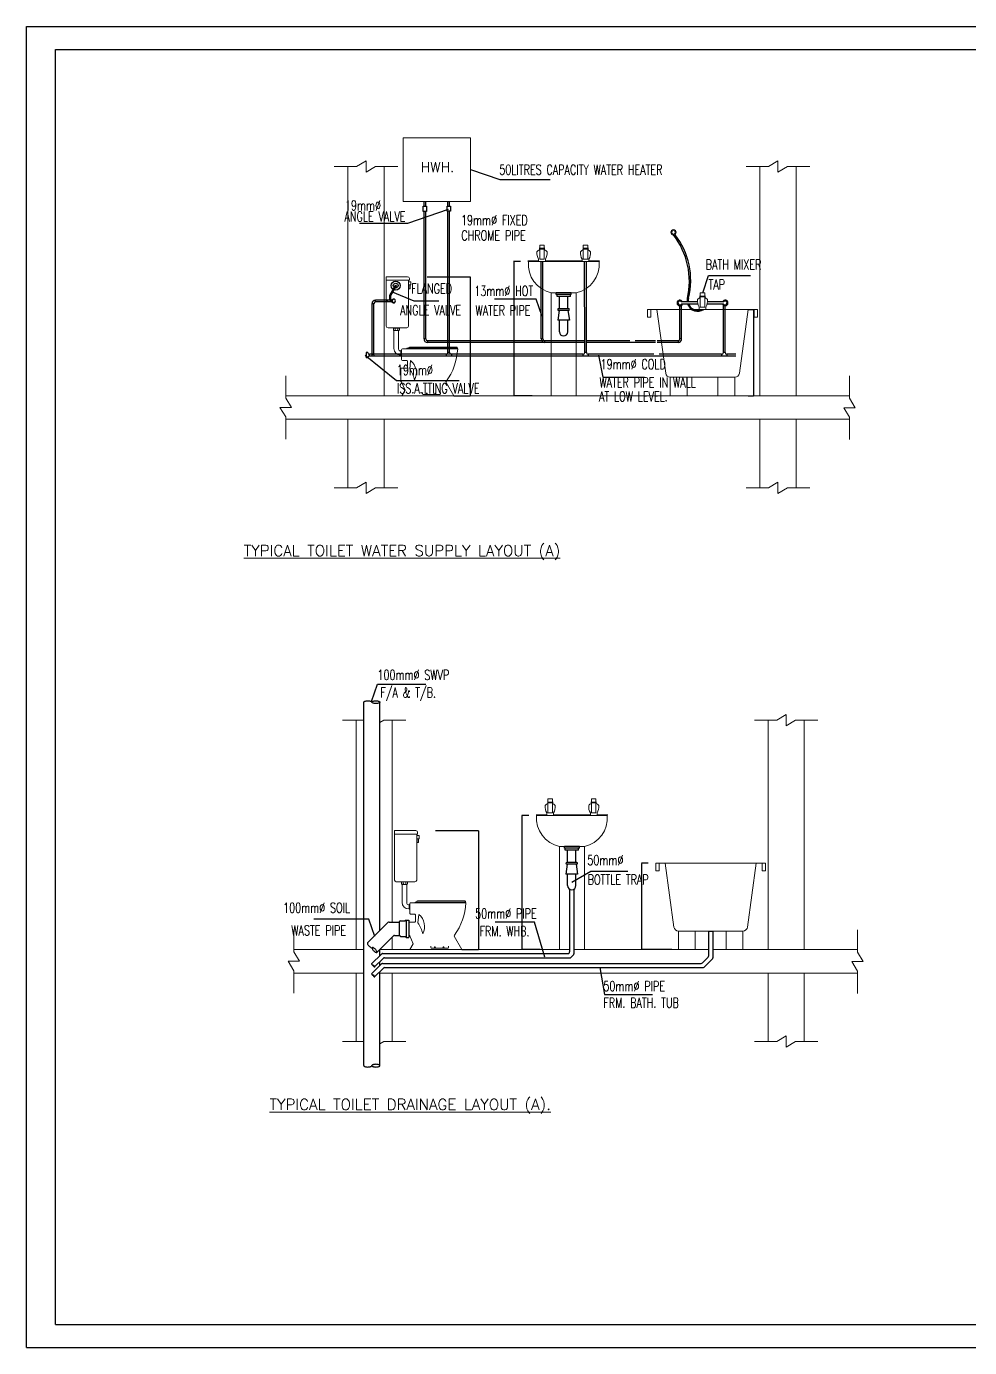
# Model space of a CAD drawing. Header units: inches. Extents: x 23 to 2032867, y 13 to 664695.
# Drawn here: x 964082 to 992952, y 480348 to 520765 of the extents above; entities that cross this region are included whole.
import ezdxf

# ---------------------------------------------------------------- set-up
doc = ezdxf.new("R2010")
doc.units = ezdxf.units.IN
doc.header["$MEASUREMENT"] = 0
for name, color, linetype, lineweight in [('0TEXT', 9, 'Continuous', 30), ('8', 9, 'Continuous', 18), ('BORDER', 9, 'Continuous', 5), ('DUCT DETAIL', 2, 'Continuous', 15)]:
    doc.layers.add(name, color=color, linetype=linetype, lineweight=lineweight)
doc.layers.add('LIAB', color=8, linetype='Continuous')
doc.layers.add('PLOTYR', color=15, linetype='Continuous')
doc.styles.add('RomanS', font='romans.shx')
doc.styles.get("Standard").update_dxf_attribs({"font": 'arial.ttf'})
doc.dimstyles.new('ISO-25', dxfattribs={"dimtxt": 2.5, "dimasz": 2.5, "dimexe": 1.25, "dimexo": 0.625, "dimtad": 1, "dimtxsty": 'Standard', "dimcen": 2.5, "dimadec": 0, "dimazin": 0, "dimtfac": 1, "dimtmove": 0, "dimatfit": 3, "dimfxl": 1, "dimarcsym": 0})

# ---------------------------------------------------------------- blocks, each defined once
blk = doc.blocks.new('*D216')
at = {"color": 0, "lineweight": -2, "transparency": 16777216}
for p, q in [((986172, 512107), (986336, 512107)), ((986335, 512105), (986335, 509470)), ((986172, 509467), (986336, 509467))]:
    blk.add_line(p, q, dxfattribs=at)
at = {"color": 0, "transparency": 16777216}
for points in [[(986335, 512105), (986335, 512105), (986335, 512107)], [(986335, 509470), (986335, 509470), (986335, 509467)]]:
    blk.add_solid(points, dxfattribs=at)
at = {"layer": 'Defpoints', "color": 0, "transparency": 16777216}
for p in [(986172, 512107), (986172, 509467), (986335, 509467)]:
    blk.add_point(p, dxfattribs=at)
at = {"color": 0, "transparency": 16777216, "insert": (986333, 510787), "char_height": 2.5, "attachment_point": 5, "rotation": 90}
blk.add_mtext('2640', dxfattribs=at)
blk = doc.blocks.new('*D217')
at = {"color": 0, "lineweight": -2, "transparency": 16777216}
for p, q in [((979209, 513571), (978996, 513571)), ((978997, 513569), (978997, 509470)), ((979559, 509467), (978996, 509467))]:
    blk.add_line(p, q, dxfattribs=at)
at = {"color": 0, "transparency": 16777216}
for points in [[(978997, 513569), (978998, 513569), (978997, 513571)], [(978997, 509470), (978998, 509470), (978997, 509467)]]:
    blk.add_solid(points, dxfattribs=at)
at = {"layer": 'Defpoints', "color": 0, "transparency": 16777216}
for p in [(979209, 513571), (978997, 509467), (979560, 509467)]:
    blk.add_point(p, dxfattribs=at)
at = {"color": 0, "transparency": 16777216, "insert": (978995, 511519), "char_height": 2.5, "attachment_point": 5, "rotation": 90}
blk.add_mtext('4104', dxfattribs=at)
blk = doc.blocks.new('*D218')
at = {"color": 0, "lineweight": -2, "transparency": 16777216}
for p, q in [((976350, 513106), (977666, 513106)), ((977665, 513103), (977665, 509470)), ((977163, 509467), (977666, 509467))]:
    blk.add_line(p, q, dxfattribs=at)
at = {"color": 0, "transparency": 16777216}
for points in [[(977664, 513103), (977665, 513103), (977665, 513106)], [(977664, 509470), (977665, 509470), (977665, 509467)]]:
    blk.add_solid(points, dxfattribs=at)
at = {"layer": 'Defpoints', "color": 0, "transparency": 16777216}
for p in [(976349, 513106), (977162, 509467), (977665, 509467)]:
    blk.add_point(p, dxfattribs=at)
at = {"color": 0, "transparency": 16777216, "insert": (977663, 511286), "char_height": 2.5, "attachment_point": 5, "rotation": 90}
blk.add_mtext('3638,4', dxfattribs=at)
blk = doc.blocks.new('*D219')
at = {"color": 0, "lineweight": -2, "transparency": 16777216}
for p, q in [((983115, 495165), (982910, 495165)), ((982911, 495162), (982911, 492527)), ((983838, 492525), (982910, 492525))]:
    blk.add_line(p, q, dxfattribs=at)
at = {"color": 0, "transparency": 16777216}
for points in [[(982911, 495162), (982911, 495162), (982911, 495165)], [(982911, 492527), (982911, 492527), (982911, 492525)]]:
    blk.add_solid(points, dxfattribs=at)
at = {"layer": 'Defpoints', "color": 0, "transparency": 16777216}
for p in [(983116, 495165), (982911, 492525), (983839, 492525)]:
    blk.add_point(p, dxfattribs=at)
at = {"color": 0, "transparency": 16777216, "insert": (982909, 493845), "char_height": 2.5, "attachment_point": 5, "rotation": 90}
blk.add_mtext('2640', dxfattribs=at)
blk = doc.blocks.new('*D220')
at = {"color": 0, "lineweight": -2, "transparency": 16777216}
for p, q in [((979459, 496629), (979247, 496629)), ((979248, 496626), (979248, 492527)), ((979810, 492525), (979247, 492525))]:
    blk.add_line(p, q, dxfattribs=at)
at = {"color": 0, "transparency": 16777216}
for points in [[(979248, 496626), (979249, 496626), (979248, 496629)], [(979248, 492527), (979249, 492527), (979248, 492525)]]:
    blk.add_solid(points, dxfattribs=at)
at = {"layer": 'Defpoints', "color": 0, "transparency": 16777216}
for p in [(979460, 496629), (979248, 492525), (979810, 492525)]:
    blk.add_point(p, dxfattribs=at)
at = {"color": 0, "transparency": 16777216, "insert": (979246, 494577), "char_height": 2.5, "attachment_point": 5, "rotation": 90}
blk.add_mtext('4104', dxfattribs=at)
blk = doc.blocks.new('*D221')
at = {"color": 0, "lineweight": -2, "transparency": 16777216}
for p, q in [((976601, 496163), (977917, 496163)), ((977916, 496161), (977916, 492527)), ((977414, 492525), (977917, 492525))]:
    blk.add_line(p, q, dxfattribs=at)
at = {"color": 0, "transparency": 16777216}
for points in [[(977915, 496161), (977916, 496161), (977916, 496163)], [(977915, 492527), (977916, 492527), (977916, 492525)]]:
    blk.add_solid(points, dxfattribs=at)
at = {"layer": 'Defpoints', "color": 0, "transparency": 16777216}
for p in [(976600, 496163), (977413, 492525), (977916, 492525)]:
    blk.add_point(p, dxfattribs=at)
at = {"color": 0, "transparency": 16777216, "insert": (977914, 494344), "char_height": 2.5, "attachment_point": 5, "rotation": 90}
blk.add_mtext('3638,4', dxfattribs=at)

msp = doc.modelspace()

# ---------------------------------------------------------------- linework, layer by layer
at = {"layer": '0TEXT', "color": 6, "linetype": 'Continuous'}
for p, q in [((976251.832, 515269.737), (976251.832, 515411.214)), ((976305.712, 515269.737), (976305.79, 515411.214)), ((976981.267, 515270.127), (976981.188, 515411.214)), ((977035.147, 515270.127), (977035.147, 515411.214)), ((976251.832, 511203.555), (976251.832, 515108.038)), ((976303.453, 511203.555), (976305.622, 515108.038)), ((976983.756, 510789.229), (976981.356, 515108.428)), ((977035.147, 510789.229), (977035.147, 515108.428)), ((979838.044, 511203.663), (979836.729, 513571.196)), ((979890.688, 511203.663), (979890.688, 513571.196)), ((981170.71, 510789.229), (981169.165, 513571.196)), ((981223.123, 510789.229), (981223.123, 513571.196)), ((975204.416, 512548.048), (975376.777, 512846.586)), ((975204.416, 512422.564), (975204.416, 512548.048)), ((975241.595, 512536.844), (975409.513, 512827.686)), ((975241.595, 512422.564), (975241.595, 512536.844)), ((980301.118, 512564.628), (980301.118, 512616.359)), ((980758.693, 512616.359), (980301.118, 512616.359)), ((980758.693, 512564.628), (980301.118, 512564.628)), ((980323.102, 512505.703), (980323.102, 512564.628)), ((980733.502, 512505.703), (980323.102, 512505.703)), ((980395.382, 512130.137), (980395.382, 512505.703)), ((980651.78, 512130.137), (980651.78, 512505.703)), ((980733.502, 512505.703), (980733.502, 512564.628)), ((980758.693, 512564.628), (980758.693, 512616.359)), ((974662.651, 510707.845), (974661.775, 512284.912)), ((974661.775, 512284.912), (974715.775, 512284.912)), ((974715.775, 511149.555), (974715.775, 512284.912)), ((974769.775, 512338.912), (974769.775, 512392.912)), ((975209.063, 512392.912), (974769.775, 512392.912)), ((975176.364, 512338.912), (974769.775, 512338.912)), ((975133.325, 512338.912), (975133.492, 512393.041)), ((975269.479, 512338.912), (975176.364, 512338.912)), ((975241.595, 512422.564), (975204.416, 512422.564)), ((975204.416, 512413.27), (975204.416, 512422.564)), ((975241.595, 512413.27), (975204.416, 512413.27)), ((975209.063, 512392.912), (975209.063, 512413.27)), ((975236.947, 512392.912), (975236.947, 512413.27)), ((975269.479, 512392.912), (975236.947, 512392.912)), ((975241.595, 512413.27), (975241.595, 512422.564)), ((975269.479, 512328.719), (975269.479, 512403.077)), ((980677.419, 512130.137), (980369.742, 512130.137)), ((984083.883, 511203.555), (984083.314, 512216.463)), ((984622.551, 512336.979), (984130.424, 512336.979)), ((984634.32, 512273.201), (984133.73, 512273.201)), ((984137.334, 511203.555), (984137.334, 512235.573)), ((985419.374, 512273.201), (984918.784, 512273.201)), ((985422.68, 512336.979), (984930.554, 512336.979)), ((985416.543, 510789.229), (985415.74, 512235.597)), ((985469.77, 510781.307), (985469.77, 512216.463)), ((980387.981, 512078.858), (980344.103, 511774.847)), ((980703.059, 511774.847), (980344.103, 511774.847)), ((980677.419, 512078.858), (980369.742, 512078.858)), ((980395.382, 511422.982), (980395.382, 511774.847)), ((980651.78, 511422.982), (980651.78, 511774.847)), ((980659.181, 512078.858), (980703.059, 511774.847)), ((974715.775, 510735.229), (974715.775, 511149.555)), ((976304.475, 511203.555), (976251.832, 511203.555)), ((981170.51, 511149.555), (976358.475, 511149.555)), ((976358.475, 511149.555), (976358.475, 511095.555)), ((981170.54, 511095.555), (976358.475, 511095.555)), ((979890.688, 511203.663), (979838.044, 511203.663)), ((979944.688, 511149.663), (979944.688, 511095.555)), ((982552.785, 511149.555), (981223.123, 511149.555)), ((983338.538, 511095.555), (981223.123, 511095.555)), ((983338.508, 511149.555), (982713.428, 511149.555)), ((984030.691, 511149.555), (983390.1, 511149.555)), ((984030.691, 511095.555), (983390.1, 511095.555)), ((984030.691, 511149.555), (984030.691, 511095.555)), ((984137.334, 511203.555), (984084.691, 511203.555)), ((974531.703, 510789.229), (974477.703, 510789.229)), ((974477.703, 510789.229), (974477.703, 510628.586)), ((974531.703, 510628.586), (974477.703, 510628.586)), ((985798.762, 510681.229), (974573.676, 510681.229)), ((981116.48, 510735.229), (974585.703, 510735.229)), ((974585.703, 510682.586), (974585.703, 510735.229)), ((976929.756, 510735.229), (976929.756, 510681.229)), ((977036.399, 510789.229), (976983.756, 510789.229)), ((977090.399, 510735.229), (977090.399, 510681.229)), ((981116.48, 510735.229), (981116.48, 510681.229)), ((981223.123, 510789.229), (981170.48, 510789.229)), ((983284.708, 510735.229), (981277.123, 510735.229)), ((981277.123, 510735.229), (981277.123, 510681.229)), ((985362.542, 510735.229), (983445.352, 510735.229)), ((985362.542, 510735.229), (985362.542, 510681.229)), ((985469.186, 510789.229), (985416.542, 510789.229)), ((985798.762, 510735.229), (985523.186, 510735.229)), ((985523.186, 510735.229), (985523.186, 510681.229)), ((974408.804, 488972.368), (974408.804, 500091.482)), ((974897.419, 493102.955), (974897.419, 500081.018)), ((980552.01, 495622.096), (980552.01, 495673.827)), ((981009.585, 495673.827), (980552.01, 495673.827)), ((981009.585, 495622.096), (980552.01, 495622.096)), ((980573.993, 495563.171), (980573.993, 495622.096)), ((980984.393, 495563.171), (980573.993, 495563.171)), ((980646.274, 495187.605), (980646.274, 495563.171)), ((980902.671, 495187.605), (980902.671, 495563.171)), ((980984.393, 495563.171), (980984.393, 495622.096)), ((981009.585, 495622.096), (981009.585, 495673.827)), ((980638.873, 495136.326), (980594.994, 494832.315)), ((980928.311, 495187.605), (980620.634, 495187.605)), ((980928.311, 495136.326), (980620.634, 495136.326)), ((980910.072, 495136.326), (980953.951, 494832.315)), ((980953.951, 494832.315), (980594.994, 494832.315)), ((980646.274, 494480.45), (980646.274, 494832.315)), ((980902.671, 494480.45), (980902.671, 494832.315)), ((980708.793, 494370.354), (980708.793, 492449.51)), ((980840.152, 494370.354), (980840.152, 492395.099)), ((974522.46, 492727.987), (975147.417, 493352.96)), ((975181.358, 493367.02), (975496.04, 493367.024)), ((975528.047, 493400.622), (975496.04, 493368.615)), ((975496.04, 493368.615), (975496.04, 492951.987)), ((975528.047, 493400.622), (975680.333, 493400.607)), ((975706.078, 493426.353), (975680.333, 493400.607)), ((975706.078, 493426.359), (975706.036, 492894.244)), ((975706.078, 493426.359), (975789.401, 493426.353)), ((975789.401, 493426.353), (975789.359, 492894.238)), ((974799.703, 492425.987), (975317.079, 492943.376)), ((975351.02, 492957.435), (975496.04, 492957.437)), ((975528.005, 492919.968), (975495.998, 492951.975)), ((975528.047, 492919.98), (975496.04, 492951.987)), ((975528.005, 492919.968), (975680.291, 492919.983)), ((975706.036, 492894.238), (975680.291, 492919.983)), ((975706.036, 492894.232), (975789.359, 492894.238)), ((984961.764, 493088.602), (984961.764, 492325.625)), ((984961.764, 493088.602), (985093.124, 493088.602)), ((985093.124, 493088.602), (985093.124, 492271.214)), ((974952.244, 492388.256), (974649.375, 492085.387)), ((974897.419, 492333.43), (974897.419, 492523.705)), ((974986.185, 492402.314), (980681.479, 492402.314)), ((980694.734, 492415.569), (980681.479, 492402.314)), ((980826.094, 492361.158), (980750.547, 492285.611)), ((984947.705, 492291.684), (984772.201, 492116.18)), ((974952.244, 492088.062), (974649.375, 491785.194)), ((975007.252, 492257.493), (974740.486, 491990.726)), ((975007.252, 491957.3), (974740.486, 491690.533)), ((974897.419, 492033.237), (974897.419, 492147.659)), ((974986.185, 492102.121), (984738.26, 492102.121)), ((975041.193, 492271.552), (980716.605, 492271.552)), ((975041.193, 491971.359), (984793.268, 491971.359)), ((985079.065, 492237.273), (984827.209, 491985.417)), ((974897.419, 488961.904), (974897.419, 491847.466))]:
    msp.add_line(p, q, dxfattribs=at)
for points in [[(976226.623, 515269.722), (976330.921, 515269.722), (976330.921, 515108.023), (976226.623, 515108.023)], [(976956.058, 515270.127), (977060.356, 515270.127), (977060.356, 515108.428), (976956.058, 515108.428)]]:
    msp.add_lwpolyline(points, close=True, dxfattribs=at)
for points in [[(974408.804, 500091.482, -0.227079945), (974414.855, 500104.118, -0.089203647), (974444.862, 500120.499, -0.046169475), (974481.483, 500129.053, -0.034314386), (974531.914, 500132.518, -0.034314386), (974582.346, 500129.053, -0.046169475), (974618.967, 500120.499, -0.089203647), (974648.974, 500104.118, -0.227079945), (974655.025, 500091.482)], [(974522.46, 492727.987, 0.227079945), (974518.51, 492716.973, 0.089203647), (974526.407, 492689.536, 0.046169475), (974542.834, 492662.769, 0.034314386), (974570.393, 492630.791, 0.034314386), (974602.068, 492602.882, 0.046169475), (974628.653, 492586.162, 0.089203647), (974656.002, 492577.966, 0.227079945), (974667.058, 492581.794)], [(974649.375, 492085.387, -0.137903553), (974649.624, 492080.421, 0.089203647), (974652.113, 492071.771, 0.046169475), (974657.292, 492063.332, 0.034314386), (974665.981, 492053.25, 0.034314386), (974675.968, 492044.451, 0.046169475), (974684.35, 492039.179, 0.089203647), (974692.972, 492036.595, 0.227079945), (974696.458, 492037.802)], [(974649.375, 491785.194, -0.137903553), (974649.624, 491780.228, 0.089203647), (974652.113, 491771.578, 0.046169475), (974657.292, 491763.139, 0.034314386), (974665.981, 491753.056, 0.034314386), (974675.968, 491744.257, 0.046169475), (974684.35, 491738.986, 0.089203647), (974692.972, 491736.402, 0.227079945), (974696.458, 491737.609)], [(974408.804, 488972.368, 0.227079945), (974414.855, 488959.732, 0.089203647), (974444.862, 488943.351, 0.046169475), (974481.483, 488934.797, 0.034314386), (974531.914, 488931.331, 0.034314386), (974582.346, 488934.797, 0.046169475), (974618.967, 488943.351, 0.089203647), (974648.974, 488959.732, 0.227079945), (974655.025, 488972.368)]]:
    msp.add_lwpolyline(points, format="xyb", dxfattribs=at)
for points in [[(974901.245, 500091.482, -0.227079945), (974895.194, 500078.845, -0.089203647), (974865.187, 500062.464, -0.046169475), (974828.566, 500053.91, -0.034314386), (974778.135, 500050.445, -0.034314386), (974727.703, 500053.91, -0.046169475), (974691.083, 500062.464, -0.089203647), (974661.076, 500078.845, -0.227079945), (974655.025, 500091.482, -0.227079945), (974661.076, 500104.118, -0.089203647), (974691.083, 500120.499, -0.046169475), (974727.703, 500129.053, -0.034314386), (974778.135, 500132.518, -0.034314386), (974828.566, 500129.053, -0.046169475), (974865.187, 500120.499, -0.089203647), (974895.194, 500104.118, -0.227079945)], [(974811.657, 492435.601, 0.227079945), (974815.606, 492446.615, 0.089203647), (974807.71, 492474.051, 0.046169475), (974791.283, 492500.819, 0.034314386), (974763.723, 492532.797, 0.034314386), (974732.049, 492560.706, 0.046169475), (974705.463, 492577.426, 0.089203647), (974678.115, 492585.622, 0.227079945), (974667.058, 492581.794, 0.227079945), (974663.109, 492570.78, 0.089203647), (974671.005, 492543.343, 0.046169475), (974687.432, 492516.576, 0.034314386), (974714.992, 492484.598, 0.034314386), (974746.667, 492456.689, 0.046169475), (974773.252, 492439.969, 0.089203647), (974800.6, 492431.773, 0.227079945)], [(974742.047, 491991.71, 0.227079945), (974743.292, 491995.182, 0.089203647), (974740.803, 492003.833, 0.046169475), (974735.624, 492012.272, 0.034314386), (974726.935, 492022.354, 0.034314386), (974716.948, 492031.153, 0.046169475), (974708.566, 492036.425, 0.089203647), (974699.944, 492039.009, 0.227079945), (974696.458, 492037.802, 0.227079945), (974695.213, 492034.329, 0.089203647), (974697.702, 492025.679, 0.046169475), (974702.882, 492017.24, 0.034314386), (974711.571, 492007.158, 0.034314386), (974721.557, 491998.359, 0.046169475), (974729.939, 491993.087, 0.089203647), (974738.561, 491990.503, 0.227079945)], [(974742.047, 491691.517, 0.227079945), (974743.292, 491694.989, 0.089203647), (974740.803, 491703.64, 0.046169475), (974735.624, 491712.079, 0.034314386), (974726.935, 491722.161, 0.034314386), (974716.948, 491730.96, 0.046169475), (974708.566, 491736.231, 0.089203647), (974699.944, 491738.816, 0.227079945), (974696.458, 491737.609, 0.227079945), (974695.213, 491734.136, 0.089203647), (974697.702, 491725.486, 0.046169475), (974702.882, 491717.047, 0.034314386), (974711.571, 491706.965, 0.034314386), (974721.557, 491698.165, 0.046169475), (974729.939, 491692.894, 0.089203647), (974738.561, 491690.31, 0.227079945)], [(974901.245, 488972.368, 0.227079945), (974895.194, 488985.005, 0.089203647), (974865.187, 489001.385, 0.046169475), (974828.566, 489009.94, 0.034314386), (974778.135, 489013.405, 0.034314386), (974727.703, 489009.94, 0.046169475), (974691.083, 489001.385, 0.089203647), (974661.076, 488985.005, 0.227079945), (974655.025, 488972.368, 0.227079945), (974661.076, 488959.732, 0.089203647), (974691.083, 488943.351, 0.046169475), (974727.703, 488934.797, 0.034314386), (974778.135, 488931.331, 0.034314386), (974828.566, 488934.797, 0.046169475), (974865.187, 488943.351, 0.089203647), (974895.194, 488959.732, 0.227079945)]]:
    msp.add_lwpolyline(points, format="xyb", close=True, dxfattribs=at)
for centre, radius in [((975386.451, 512836.833), 139.102), ((975386.451, 512836.833), 73.465), ((975387.719, 512828.87), 18.9), ((974689.648, 510708.231), 27)]:
    msp.add_circle(centre, radius, dxfattribs=at)
for centre, radius, start, end in [((982044.21, 512963.312), 2329.415, 347.1207369, 37.6032738), ((982173.639, 513002.332), 2241.177, 345.8553475, 38.421354), ((974769.775, 512284.912), 108, 90, 180), ((974769.775, 512284.912), 54, 90, 180), ((975223.005, 512439.518), 48.647, 253.3457165, 286.6542835), ((975338.29, 512289.452), 132.837, 84.4524891, 121.1988545), ((975355.084, 512328.22), 93.53, 92.4220148, 156.2439016), ((975355.084, 512403.576), 93.53, 203.7560984, 267.5779852), ((975338.29, 512442.345), 132.837, 238.8011455, 275.5475109), ((975310.577, 512365.898), 68.955, 306.0246234, 53.9753766), ((980369.742, 512104.498), 25.64, 90, 270), ((980677.419, 512104.498), 25.64, 270, 90), ((984083.247, 512302.56), 86.097, 23.5635438, 340.0626999), ((984083.266, 512302.56), 58.383, 36.1239462, 329.8106235), ((984629.177, 512370.714), 322.612, 166.853002, 186.002286), ((984629.177, 512370.714), 322.612, 197.5933078, 305.2317301), ((984622.278, 512368.318), 288.626, 162.5947386, 186.2334627), ((984622.278, 512368.318), 288.626, 199.2413688, 295.2163261), ((985469.858, 512302.56), 86.097, 199.9373001, 156.4364562), ((985469.838, 512302.56), 58.383, 210.1893765, 143.8760538), ((980523.581, 511422.982), 128.199, 180, 0), ((976357.738, 511201.48), 105.927, 178.8773248, 270.3985936), ((976358.475, 511203.555), 54, 180, 270), ((979950.076, 511207.748), 112.106, 182.0879887, 267.2451577), ((979944.688, 511203.663), 54, 180, 270), ((984030.691, 511203.555), 54, 270, 0), ((984031.428, 511201.48), 105.927, 269.6014064, 1.1226752), ((974585.703, 510789.229), 54, 180, 270), ((974585.703, 510628.586), 54, 90, 180), ((976929.756, 510789.229), 54, 270, 0), ((977090.399, 510789.229), 54, 180, 270), ((981116.48, 510789.229), 54, 270, 0), ((981277.123, 510789.229), 54, 180, 270), ((985362.542, 510789.229), 54, 270, 0), ((985523.186, 510789.229), 54, 180, 270), ((980620.634, 495161.965), 25.64, 90, 270), ((980928.311, 495161.965), 25.64, 270, 90), ((980774.472, 494480.45), 128.199, 180, 0), ((975181.359, 493319.02), 48, 90.0007146, 135.0007147), ((975351.02, 492909.435), 48, 90.0007146, 135.0007147), ((974986.185, 492354.314), 48, 90, 134.9999999), ((980660.793, 492449.51), 48, 314.9999999, 0), ((980716.605, 492319.552), 48, 270, 314.9999999), ((980792.152, 492395.099), 48, 314.9999999, 0), ((984913.764, 492325.625), 48, 314.9999999, 0), ((974986.185, 492054.121), 48, 90, 134.9999999), ((975041.193, 492223.552), 48, 90, 134.9999999), ((975041.193, 491923.359), 48, 90, 134.9999999), ((984738.26, 492150.121), 48, 270, 314.9999999), ((984793.268, 492019.359), 48, 270, 314.9999999), ((985045.124, 492271.214), 48, 314.9999999, 0)]:
    msp.add_arc(centre, radius, start, end, dxfattribs=at)
at = {"layer": 'BORDER'}
for p, q in [((974477.107, 516657.226), (974187.054, 516483.457)), ((974477.107, 516309.689), (974477.107, 516657.226)), ((987086.615, 516657.226), (986796.562, 516483.457)), ((987086.615, 516309.689), (987086.615, 516657.226)), ((973504.803, 516483.457), (974187.054, 516483.457)), ((973925.107, 509467.196), (973925.107, 516483.457)), ((974767.16, 516483.457), (974477.107, 516309.689)), ((974767.16, 516483.457), (975449.411, 516483.457)), ((975029.107, 509467.196), (975029.107, 516483.457)), ((986114.311, 516483.457), (986796.562, 516483.457)), ((986534.615, 509467.196), (986534.615, 516483.457)), ((987376.668, 516483.457), (987086.615, 516309.689)), ((987376.668, 516483.457), (988058.919, 516483.457)), ((987638.615, 509467.196), (987638.615, 516483.457)), ((972017.785, 509397.249), (972017.785, 510079.5)), ((989272.066, 509389.722), (989272.066, 510071.973)), ((972017.785, 509467.196), (989272.066, 509467.196)), ((972017.785, 509397.249), (972191.554, 509107.196)), ((989272.066, 509389.722), (989445.834, 509099.669)), ((972191.554, 509107.196), (971844.017, 509107.196)), ((971844.017, 509107.196), (972017.785, 508817.143)), ((989445.834, 509099.669), (989098.297, 509099.669)), ((989098.297, 509099.669), (989272.066, 508809.616)), ((972017.785, 508134.892), (972017.785, 508817.143)), ((972017.785, 508747.196), (989272.066, 508747.196)), ((973925.107, 506652.905), (973925.107, 508747.196)), ((975029.107, 506652.905), (975029.107, 508747.196)), ((986534.615, 506652.905), (986534.615, 508747.196)), ((987638.615, 506652.905), (987638.615, 508747.196)), ((989272.066, 508127.365), (989272.066, 508809.616)), ((973504.803, 506652.905), (974187.054, 506652.905)), ((974477.107, 506826.674), (974187.054, 506652.905)), ((974477.107, 506479.137), (974477.107, 506826.674)), ((974767.16, 506652.905), (974477.107, 506479.137)), ((974767.16, 506652.905), (975449.411, 506652.905)), ((986114.311, 506652.905), (986796.562, 506652.905)), ((987086.615, 506826.674), (986796.562, 506652.905)), ((987086.615, 506479.137), (987086.615, 506826.674)), ((987376.668, 506652.905), (987086.615, 506479.137)), ((987376.668, 506652.905), (988058.919, 506652.905)), ((987337.506, 499714.694), (987047.454, 499540.925)), ((987337.506, 499367.157), (987337.506, 499714.694)), ((973755.694, 499540.925), (974408.804, 499540.925)), ((974175.999, 492524.664), (974175.999, 499540.925)), ((975018.052, 499540.925), (974897.419, 499468.655)), ((975018.052, 499540.925), (975700.303, 499540.925)), ((975279.999, 493367.021), (975279.999, 499540.925)), ((986365.202, 499540.925), (987047.454, 499540.925)), ((986785.506, 492524.664), (986785.506, 499540.925)), ((987627.559, 499540.925), (987337.506, 499367.157)), ((987627.559, 499540.925), (988309.811, 499540.925)), ((987889.506, 492524.664), (987889.506, 499540.925)), ((972268.677, 492454.717), (972268.677, 493136.968)), ((989522.957, 492447.19), (989522.957, 493129.441)), ((975279.999, 492524.664), (975279.999, 492906.294)), ((972268.677, 492524.664), (974408.804, 492524.664)), ((972268.677, 492454.717), (972442.446, 492164.664)), ((974897.419, 492524.664), (980708.793, 492524.664)), ((980840.152, 492524.664), (984961.764, 492524.664)), ((985093.124, 492524.664), (989522.957, 492524.664)), ((989522.957, 492447.19), (989696.726, 492157.137)), ((972442.446, 492164.664), (972094.908, 492164.664)), ((972094.908, 492164.664), (972268.677, 491874.611)), ((989696.726, 492157.137), (989349.189, 492157.137)), ((989349.189, 492157.137), (989522.957, 491867.084)), ((972268.677, 491192.36), (972268.677, 491874.611)), ((972268.677, 491804.664), (974408.804, 491804.664)), ((974175.999, 489710.373), (974175.999, 491804.664)), ((974897.419, 491804.664), (989522.957, 491804.664)), ((975279.999, 489710.373), (975279.999, 491804.664)), ((986785.506, 489710.373), (986785.506, 491804.664)), ((987889.506, 489710.373), (987889.506, 491804.664)), ((989522.957, 491184.833), (989522.957, 491867.084)), ((987337.506, 489884.142), (987047.454, 489710.373)), ((987337.506, 489536.605), (987337.506, 489884.142)), ((973755.694, 489710.373), (974408.804, 489710.373)), ((975018.052, 489710.373), (974897.419, 489638.103)), ((975018.052, 489710.373), (975700.303, 489710.373)), ((986365.202, 489710.373), (987047.454, 489710.373)), ((987627.559, 489710.373), (987337.506, 489536.605)), ((987627.559, 489710.373), (988309.811, 489710.373))]:
    msp.add_line(p, q, dxfattribs=at)
for points in [[(983791.663, 510031.134), (984303.507, 510031.134), (984303.507, 509467.196), (983791.663, 509467.196)], [(985761.442, 510031.134), (985249.598, 510031.134), (985249.598, 509467.196), (985761.442, 509467.196)], [(984042.554, 493088.602), (984554.398, 493088.602), (984554.398, 492524.664), (984042.554, 492524.664)], [(986012.333, 493088.602), (985500.489, 493088.602), (985500.489, 492524.664), (986012.333, 492524.664)]]:
    msp.add_lwpolyline(points, close=True, dxfattribs=at)
at = {"layer": 'DUCT DETAIL', "color": 5}
for p, q in [((979786.738, 513987.884), (979786.738, 513932.914)), ((979932.365, 514077.72), (979795.01, 514077.72)), ((979795.01, 513645.462), (979795.01, 514077.72)), ((979932.365, 513978.401), (979795.01, 513978.401)), ((979932.365, 513953.103), (979795.01, 513953.103)), ((979932.365, 513645.462), (979932.365, 514077.72)), ((979940.638, 513987.884), (979940.638, 513932.914)), ((981119.173, 513987.884), (981119.173, 513932.914)), ((981127.446, 514077.72), (981264.801, 514077.72)), ((981127.446, 513645.462), (981127.446, 514077.72)), ((981127.446, 513978.401), (981264.801, 513978.401)), ((981127.446, 513953.103), (981264.801, 513953.103)), ((981264.801, 513645.462), (981264.801, 514077.72)), ((981273.073, 513987.884), (981273.073, 513932.914)), ((979761.088, 513592.581), (979431.494, 513592.581)), ((981611.857, 513571.196), (979447.954, 513571.196)), ((979761.088, 513645.462), (979761.088, 513571.196)), ((979795.01, 513645.462), (979932.365, 513645.462)), ((979966.288, 513645.462), (979966.288, 513571.196)), ((981093.523, 513592.581), (979966.288, 513592.581)), ((981093.523, 513645.462), (981093.523, 513571.196)), ((981264.801, 513645.462), (981127.446, 513645.462)), ((981298.723, 513645.462), (981298.723, 513571.196)), ((981628.317, 513592.581), (981298.723, 513592.581)), ((975751.178, 513105.596), (975098.709, 513105.596)), ((975098.709, 511591.867), (975098.709, 513105.596)), ((975790.326, 513001.201), (975098.709, 513001.201)), ((975777.277, 511591.867), (975777.277, 513001.201)), ((975777.768, 512952.486), (975849.674, 512952.486)), ((975803.376, 513014.25), (975803.376, 513053.398)), ((975849.674, 512952.486), (975849.674, 512858.606)), ((975777.887, 512858.606), (975849.674, 512858.606)), ((975791.432, 512858.606), (975791.432, 512741.465)), ((975829.096, 512741.465), (975791.432, 512741.465)), ((975829.096, 512858.606), (975829.096, 512741.465)), ((980148.805, 512616.359), (980148.805, 509467.196)), ((980911.006, 512616.359), (980148.805, 512616.359)), ((980911.006, 512616.359), (980911.006, 509467.196)), ((984699.602, 512523.884), (984699.602, 512468.914)), ((984845.23, 512613.72), (984707.875, 512613.72)), ((984707.875, 512181.462), (984707.875, 512613.72)), ((984845.23, 512514.401), (984707.875, 512514.401)), ((984845.23, 512181.462), (984845.23, 512613.72)), ((984853.502, 512523.884), (984853.502, 512468.914)), ((983096.552, 512107.196), (986456.552, 512107.196)), ((983096.552, 512107.196), (983096.552, 511871.853)), ((983197.509, 512107.196), (983197.509, 511871.853)), ((983381.403, 512107.196), (983648.997, 510155.573)), ((984673.952, 512181.462), (984673.952, 512107.196)), ((984845.23, 512489.103), (984707.875, 512489.103)), ((984707.875, 512181.462), (984845.23, 512181.462)), ((984879.152, 512181.462), (984879.152, 512107.196)), ((986171.701, 512107.196), (985904.107, 510155.573)), ((986355.596, 512107.196), (986355.596, 511871.853)), ((986456.552, 512107.196), (986456.552, 511871.853)), ((983096.552, 511871.853), (983197.509, 511871.853)), ((986355.596, 511871.853), (986456.552, 511871.853)), ((975725.079, 511539.669), (975150.906, 511539.669)), ((975315.302, 511537.595), (975507.261, 511537.595)), ((975315.302, 511537.595), (975315.302, 511474.983)), ((975315.302, 511474.983), (975331.517, 511459.33)), ((975331.517, 511459.33), (975331.517, 510910.768)), ((975331.517, 511459.33), (975481.779, 511459.33)), ((975367.478, 511537.595), (975367.478, 511485.418)), ((975445.743, 511537.595), (975445.743, 511485.418)), ((975471.832, 511459.33), (975471.832, 510894.105)), ((975497.92, 511474.983), (975481.779, 511459.33)), ((975497.92, 511537.595), (975497.92, 511474.983)), ((975567.881, 510874.917), (975567.881, 510574.187)), ((977282.297, 510899.337), (975592.301, 510899.337)), ((977282.297, 510899.337), (975618.347, 510899.337)), ((977279.774, 510921.079), (975773.177, 510921.079)), ((977253.098, 510953.798), (975806.035, 510953.798)), ((975545.327, 510836.646), (975529.291, 510836.646)), ((975545.327, 510709.662), (975532.622, 510709.662)), ((975567.881, 510846.414), (975545.327, 510846.414)), ((975545.327, 510846.414), (975545.327, 510699.894)), ((975567.881, 510699.894), (975545.327, 510699.894)), ((975592.301, 510549.767), (975718.233, 510549.767)), ((975742.653, 510525.347), (975742.653, 510329.85)), ((975840.906, 510543.717), (975816.802, 510279.258)), ((975538.505, 510305.431), (975538.473, 509899.817)), ((975718.233, 510305.43), (975538.505, 510305.431)), ((975567.881, 509882.526), (975671.081, 509640.862)), ((977162.446, 509467.196), (976927.299, 509874.482)), ((983791.663, 510031.134), (985761.442, 510031.134)), ((977162.446, 509467.196), (975570.42, 509467.196)), ((975570.815, 509467.196), (975671.081, 509640.862)), ((975707.214, 509467.196), (976433.074, 509467.196)), ((976743.829, 509508.382), (976217.203, 509508.382)), ((980183.257, 497135.188), (980045.902, 497135.188)), ((980045.902, 496702.929), (980045.902, 497135.188)), ((980183.257, 496702.929), (980183.257, 497135.188)), ((981378.337, 497135.188), (981515.693, 497135.188)), ((981378.337, 496702.929), (981378.337, 497135.188)), ((981515.693, 496702.929), (981515.693, 497135.188)), ((980037.629, 497045.352), (980037.629, 496990.381)), ((980183.257, 497035.869), (980045.902, 497035.869)), ((980183.257, 497010.571), (980045.902, 497010.571)), ((980191.529, 497045.352), (980191.529, 496990.381)), ((981370.065, 497045.352), (981370.065, 496990.381)), ((981378.337, 497035.869), (981515.693, 497035.869)), ((981378.337, 497010.571), (981515.693, 497010.571)), ((981523.965, 497045.352), (981523.965, 496990.381)), ((980011.979, 496650.049), (979682.386, 496650.049)), ((981862.748, 496628.664), (979698.846, 496628.664)), ((980011.979, 496702.929), (980011.979, 496628.664)), ((980045.902, 496702.929), (980183.257, 496702.929)), ((980217.179, 496702.929), (980217.179, 496628.664)), ((981344.415, 496650.049), (980217.179, 496650.049)), ((981344.415, 496702.929), (981344.415, 496628.664)), ((981515.693, 496702.929), (981378.337, 496702.929)), ((981549.615, 496702.929), (981549.615, 496628.664)), ((981879.208, 496650.049), (981549.615, 496650.049)), ((976002.07, 496163.064), (975349.6, 496163.064)), ((975349.6, 494649.334), (975349.6, 496163.064)), ((976041.218, 496058.669), (975349.6, 496058.669)), ((976028.169, 494649.334), (976028.169, 496058.669)), ((976028.659, 496009.954), (976100.565, 496009.954)), ((976054.267, 496071.718), (976054.267, 496110.866)), ((976100.565, 496009.954), (976100.565, 495916.074)), ((976028.779, 495916.074), (976100.565, 495916.074)), ((976042.324, 495916.074), (976042.324, 495798.933)), ((976079.988, 495798.933), (976042.324, 495798.933)), ((976079.988, 495916.074), (976079.988, 495798.933)), ((980399.696, 495673.827), (980399.696, 492524.664)), ((981161.898, 495673.827), (980399.696, 495673.827)), ((981161.898, 495673.827), (981161.898, 492524.664)), ((983347.444, 495164.664), (986707.444, 495164.664)), ((983347.444, 495164.664), (983347.444, 494929.321)), ((983448.4, 495164.664), (983448.4, 494929.321)), ((983632.295, 495164.664), (983899.889, 493213.041)), ((986422.592, 495164.664), (986154.998, 493213.041)), ((986606.487, 495164.664), (986606.487, 494929.321)), ((986707.444, 495164.664), (986707.444, 494929.321)), ((983347.444, 494929.321), (983448.4, 494929.321)), ((986606.487, 494929.321), (986707.444, 494929.321)), ((975975.971, 494597.137), (975401.798, 494597.137)), ((975566.193, 494595.063), (975758.153, 494595.063)), ((975566.193, 494595.063), (975566.193, 494532.451)), ((975566.193, 494532.451), (975582.408, 494516.798)), ((975582.408, 494516.798), (975582.408, 493968.235)), ((975582.408, 494516.798), (975732.671, 494516.798)), ((975618.37, 494595.063), (975618.37, 494542.886)), ((975696.635, 494595.063), (975696.635, 494542.886)), ((975722.723, 494516.798), (975722.723, 493951.572)), ((975748.812, 494532.451), (975732.671, 494516.798)), ((975748.812, 494595.063), (975748.812, 494532.451)), ((975818.772, 493903.882), (975796.218, 493903.882)), ((975796.218, 493903.882), (975796.218, 493757.362)), ((975818.772, 493932.385), (975818.772, 493631.654)), ((977533.189, 493956.805), (975843.192, 493956.805)), ((977533.189, 493956.805), (975869.238, 493956.805)), ((977530.665, 493978.547), (976024.069, 493978.547)), ((977503.99, 494011.266), (976056.927, 494011.266)), ((975796.218, 493894.114), (975780.182, 493894.114)), ((975796.218, 493767.13), (975783.514, 493767.13)), ((975818.772, 493757.362), (975796.218, 493757.362)), ((975843.192, 493607.235), (975969.125, 493607.235)), ((975993.544, 493582.815), (975993.544, 493387.318)), ((976091.798, 493601.185), (976067.694, 493336.726)), ((975969.125, 493362.898), (975789.396, 493362.899)), ((975818.772, 492939.994), (975921.972, 492698.33)), ((975821.706, 492524.664), (975921.972, 492698.33)), ((977413.337, 492524.664), (977178.19, 492931.95)), ((984042.554, 493088.602), (986012.333, 493088.602)), ((977413.337, 492524.664), (975821.311, 492524.664)), ((975958.106, 492524.664), (976683.966, 492524.664)), ((976994.721, 492565.85), (976468.095, 492565.85))]:
    msp.add_line(p, q, dxfattribs=at)
for points in [[(975611.236, 515411.214), (977675.742, 515411.214), (977675.742, 517357.943), (975611.236, 517357.943)], [(975801.368, 510918.586), (975729.846, 510918.586), (975729.846, 510898.574), (975801.368, 510898.574)], [(977270.957, 510918.586), (977199.435, 510918.586), (977199.435, 510898.574), (977270.957, 510898.574)], [(976052.26, 493976.054), (975980.738, 493976.054), (975980.738, 493956.042), (976052.26, 493956.042)], [(977521.849, 493976.054), (977450.327, 493976.054), (977450.327, 493956.042), (977521.849, 493956.042)]]:
    msp.add_lwpolyline(points, close=True, dxfattribs=at)
for centre, radius in [((983889.7, 514466.184), 81.486), ((983889.7, 514466.184), 53.632), ((976336.071, 509533.625), 16.438), ((976597.786, 509533.625), 16.438), ((976586.963, 492591.093), 16.438), ((976848.678, 492591.093), 16.438)]:
    msp.add_circle(centre, radius, dxfattribs=at)
for centre, radius, start, end in [((980074.652, 513835.354), 366.581, 174.4524891, 211.1988546), ((979863.688, 513758.876), 190.29, 111.156083, 143.9753765), ((979863.688, 513758.876), 241.59, 106.5154078, 108.573109), ((979863.688, 513758.876), 215.94, 108.5444307, 110.8761135), ((979863.688, 513758.876), 241.59, 71.426891, 73.4845922), ((979863.688, 513758.876), 215.94, 69.1238865, 71.4555693), ((979863.688, 513758.876), 190.29, 36.0246235, 68.843917), ((979652.724, 513835.354), 366.581, 328.8011454, 5.5475109), ((981407.088, 513835.354), 366.581, 174.4524891, 211.1988546), ((981196.123, 513758.876), 190.29, 111.156083, 143.9753765), ((981196.123, 513758.876), 241.59, 106.5154078, 108.573109), ((981196.123, 513758.876), 215.94, 108.5444307, 110.8761135), ((981196.123, 513758.876), 241.59, 71.426891, 73.4845922), ((981196.123, 513758.876), 215.94, 69.1238865, 71.4555693), ((981196.123, 513758.876), 190.29, 36.0246235, 68.843917), ((980985.159, 513835.354), 366.581, 328.8011454, 5.5475109), ((979417.293, 513564.623), 31.357, 12.0988604, 63.0719119), ((980341.812, 513492.657), 897.302, 174.9785965, 257.578748), ((980717.999, 513492.657), 897.302, 282.421252, 5.0214035), ((981642.518, 513564.623), 31.357, 116.9280881, 167.9011396), ((975751.178, 513053.398), 52.198, 0, 90), ((975790.326, 513014.25), 13.049, 270, 0), ((984776.552, 512294.876), 241.59, 106.5154078, 108.573109), ((984776.552, 512294.876), 215.94, 108.5444307, 110.8761135), ((984776.552, 512294.876), 241.59, 71.426891, 73.4845922), ((984776.552, 512294.876), 215.94, 69.1238865, 71.4555693), ((984987.516, 512371.354), 366.581, 174.4524891, 211.1988546), ((984776.552, 512294.876), 190.29, 111.156083, 143.9753765), ((984776.552, 512294.876), 190.29, 36.0246235, 68.843917), ((984565.588, 512371.354), 366.581, 328.8011454, 5.5475109), ((975150.906, 511591.867), 52.198, 180, 270), ((975341.39, 511485.418), 26.088, 180, 0), ((975406.611, 511501.724), 42.394, 202.6198649, 337.3801351), ((975471.832, 511485.418), 26.088, 180, 0), ((975725.079, 511591.867), 52.198, 270, 0), ((975532.622, 510910.768), 201.105, 180, 270), ((975529.291, 510894.105), 57.459, 180, 270), ((975592.301, 510874.917), 24.42, 90, 180), ((975813.065, 510913.881), 40.532, 99.9873507, 169.7694615), ((975442.129, 510989.089), 1842.356, 323.8863946, 357.2076908), ((977244.632, 510919.661), 35.171, 2.3104432, 76.0702236), ((975592.301, 510574.187), 24.42, 180, 270), ((975718.233, 510525.347), 24.42, 0, 90), ((975540.354, 510172.802), 477.398, 331.8526613, 50.9822035), ((975718.233, 510329.85), 24.42, 270, 0), ((975084.347, 509762.852), 896.195, 11.8962285, 35.1851483), ((983791.663, 510175.134), 144, 187.8073476, 270), ((985761.442, 510175.134), 144, 270, 352.1926524), ((975541.46, 509871.243), 28.729, 23.1244165, 95.9682659), ((976948.447, 509886.692), 24.42, 137.3846491, 210), ((976334.574, 509555.122), 126.335, 173.3538635, 201.7134916), ((976626.458, 509555.122), 126.335, 338.2865084, 6.6461365), ((980325.543, 496892.822), 366.581, 174.4524891, 211.1988546), ((980114.579, 496816.344), 190.29, 111.156083, 143.9753765), ((980114.579, 496816.344), 241.59, 106.5154078, 108.573109), ((980114.579, 496816.344), 215.94, 108.5444307, 110.8761135), ((980114.579, 496816.344), 241.59, 71.426891, 73.4845922), ((980114.579, 496816.344), 215.94, 69.1238865, 71.4555693), ((980114.579, 496816.344), 190.29, 36.0246235, 68.843917), ((979903.615, 496892.822), 366.581, 328.8011454, 5.5475109), ((981657.979, 496892.822), 366.581, 174.4524891, 211.1988546), ((981447.015, 496816.344), 190.29, 111.156083, 143.9753765), ((981447.015, 496816.344), 241.59, 106.5154078, 108.573109), ((981447.015, 496816.344), 215.94, 108.5444307, 110.8761135), ((981447.015, 496816.344), 241.59, 71.426891, 73.4845922), ((981447.015, 496816.344), 215.94, 69.1238865, 71.4555693), ((981447.015, 496816.344), 190.29, 36.0246235, 68.843917), ((981236.051, 496892.822), 366.581, 328.8011454, 5.5475109), ((979668.185, 496622.091), 31.357, 12.0988604, 63.0719119), ((980592.704, 496550.125), 897.302, 174.9785965, 257.578748), ((980968.89, 496550.125), 897.302, 282.421252, 5.0214035), ((981893.409, 496622.091), 31.357, 116.9280881, 167.9011396), ((976002.07, 496110.866), 52.198, 0, 90), ((976041.218, 496071.718), 13.049, 270, 0), ((975401.798, 494649.334), 52.198, 180, 270), ((975592.282, 494542.886), 26.088, 180, 0), ((975657.502, 494559.192), 42.394, 202.6198649, 337.3801351), ((975722.723, 494542.886), 26.088, 180, 0), ((975975.971, 494649.334), 52.198, 270, 0), ((975783.514, 493968.235), 201.105, 180, 270), ((975780.182, 493951.572), 57.459, 180, 270), ((975843.192, 493932.385), 24.42, 90, 180), ((976063.956, 493971.348), 40.532, 99.9873507, 169.7694615), ((975693.02, 494046.557), 1842.356, 323.8863946, 357.2076908), ((977495.523, 493977.129), 35.171, 2.3104432, 76.0702236), ((975843.192, 493631.654), 24.42, 180, 270), ((975969.125, 493582.815), 24.42, 0, 90), ((975791.246, 493230.27), 477.398, 331.8526613, 50.9822035), ((975969.125, 493387.318), 24.42, 270, 0), ((975335.239, 492820.32), 896.195, 11.8962285, 35.1851483), ((984042.554, 493232.602), 144, 187.8073476, 270), ((986012.333, 493232.602), 144, 270, 352.1926524), ((975792.351, 492928.711), 28.729, 23.1244165, 95.9682659), ((977199.339, 492944.16), 24.42, 137.3846491, 210), ((976585.466, 492612.59), 126.335, 173.3538635, 201.7134916), ((976877.35, 492612.59), 126.335, 338.2865084, 6.6461365)]:
    msp.add_arc(centre, radius, start, end, dxfattribs=at)
at = {"layer": 'LIAB', "color": 7, "linetype": 'Continuous', "ltscale": 256.031999}
for p, q in [((964971.626, 520060.919), (1021116.798, 520060.919)), ((964971.626, 481051.986), (964971.626, 520060.919)), ((964971.626, 481051.986), (1021116.798, 481051.986))]:
    msp.add_line(p, q, dxfattribs=at)
at = {"layer": 'PLOTYR', "color": 1, "linetype": 'Continuous', "ltscale": 250}
for p, q in [((964082.077, 520765.052), (1021820.931, 520765.052)), ((964082.077, 480347.853), (964082.077, 520765.052)), ((964082.077, 480347.853), (1021820.931, 480347.853))]:
    msp.add_line(p, q, dxfattribs=at)

# ---------------------------------------------------------------- texts
at = {"layer": '8', "color": 7, "style": 'RomanS', "width": 0.7}
for s, height, p in [('50LITRES CAPACITY WATER HEATER', 306.59766, (978556.334, 516228.515)), ('19mm%%C', 306.5977, (973832.718, 515137.326)), ('ANGLE VALVE', 306.59766, (973818.304, 514796.427)), ('19mm%%C FIXED', 306.59766, (977385.899, 514684.184)), ('CHROME PIPE', 306.59766, (977396.254, 514217.727)), ('BATH MIXER', 306.5977, (984875.597, 513326.458)), ('FLANGED', 306.5977, (975859.138, 512590.905)), ('TAP', 306.5977, (984961.482, 512719.238)), ('13mm%%C HOT', 306.59766, (977791.472, 512520.317)), ('ANGLE VALVE', 306.59766, (975522.161, 511931.2)), ('WATER PIPE', 306.5977, (977827.885, 511924.75)), ('19mm%%C COLD', 306.59766, (981657.585, 510279.201)), ('19mm%%C', 306.5977, (975421.14, 510100.76)), ('ISS.A.TTING VALVE', 306.59766, (975422.455, 509540.068)), ('WATER PIPE IN WALL', 306.59766, (981620.628, 509718.952)), ('AT LOW LEVEL.', 306.59766, (981607.684, 509294.496)), ('100mm%%C SWVP', 306.59766, (974827.683, 500773.762)), ('F/A & T/B.', 306.5977, (974917.044, 500234.622)), ('50mm%%C ', 306.5977, (981252.981, 495107.079)), ('BOTTLE TRAP', 306.59766, (981261.534, 494511.094)), ('100mm%%C SOIL ', 306.59766, (971940.014, 493648.753)), ('50mm%%C PIPE', 306.59766, (977816.938, 493472.401)), ('WASTE PIPE', 306.5977, (972191.02, 492957.079)), ('FRM. WHB.', 306.5977, (977953.912, 492933.654)), ('50mm%%C PIPE', 306.59766, (981743.957, 491252.465)), ('FRM. BATH. TUB', 306.59766, (981743.957, 490743.454))]:
    msp.add_text(s, height=height, dxfattribs=at).set_placement(p)
at = {"layer": '8', "color": 7, "attachment_point": 5, "style": 'RomanS'}
for s, insert, char_height in [('\\A1;HWH.', (976668.563, 516463.618), 306.5977), ('\\A1;{\\LTYPICAL TOILET WATER SUPPLY LAYOUT (A)}', (975579.11, 504672.668), 336), ('\\A1;{\\LTYPICAL TOILET DRAINAGE LAYOUT (A).}', (975830.001, 487730.136), 336)]:
    msp.add_mtext(s, dxfattribs=dict(at, insert=insert, char_height=char_height))

# ---------------------------------------------------------------- dimensions: what is measured, and where the dimension line sits
for base, p1, p2, picture, middle in [((978997.321, 509467.196), (979209.138, 513571.196), (979559.563, 509467.196), '*D217', (978995.42, 511519.196)), ((977664.744, 509467.196), (976349.036, 513105.596), (977162.446, 509467.196), '*D218', (977662.617, 511286.396)), ((986334.928, 509467.196), (986171.701, 512107.196), (986171.701, 509467.196), '*D216', (986333.026, 510787.196)), ((979248.213, 492524.664), (979460.029, 496628.664), (979810.455, 492524.664), '*D220', (979246.312, 494576.664)), ((977915.636, 492524.664), (976599.927, 496163.064), (977413.337, 492524.664), '*D221', (977913.508, 494343.864)), ((982911.047, 492524.664), (983115.745, 495164.664), (983838.568, 492524.664), '*D219', (982909.145, 493844.664))]:
    dim = msp.add_linear_dim(base=base, p1=p1, p2=p2, angle=90, dimstyle='ISO-25')
    dim.commit()
    dim.dimension.update_dxf_attribs({"geometry": picture, "text_midpoint": middle})

# ---------------------------------------------------------------- leaders
for points in [[(977675.742, 516384.579), (978568.36, 516080.152), (980115.966, 516080.152)], [(976992.581, 515160.269), (975742.911, 514738.584), (974277.726, 514738.584)], [(984784.582, 512614.889), (984962.288, 513145.673), (986241.815, 513145.673)], [(975281.438, 512646.66), (975938.546, 512374.64), (976710.719, 512374.64)], [(979863.912, 511888.414), (979686.206, 512419.198), (978406.679, 512419.198)], [(974447.704, 510703.919), (975405.564, 509934.022), (977326.572, 509934.022)], [(981587.945, 510706.183), (981725.261, 510036.216), (983004.788, 510036.216)], [(974646.144, 500108.162), (974823.85, 500638.946), (976306.361, 500638.946)], [(980772.837, 494586.961), (981360.486, 494927.04), (982495.588, 494927.04)], [(974742.613, 492924.857), (974564.907, 493455.641), (972874.64, 493455.641)], [(979945.705, 492291.109), (979638.835, 493364.359), (978425.178, 493364.359)], [(981635.114, 491971.359), (981772.43, 491153.376), (983245.498, 491153.376)]]:
    msp.add_leader(points, dimstyle='ISO-25', override={"dimgap": 1, "dimtad": 0, "dimclrd": 9})

doc.saveas('drawing.dxf')
